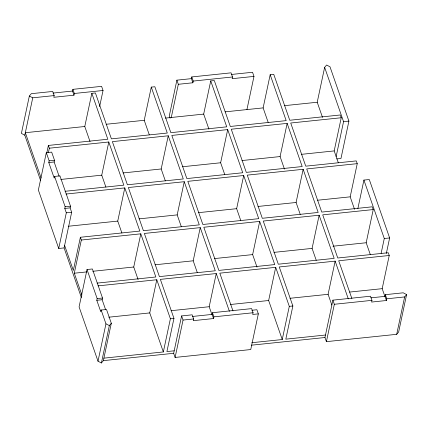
<?xml version="1.0" encoding="UTF-8"?>
<svg xmlns="http://www.w3.org/2000/svg" width="428" height="428" viewBox="0 0 428 428"><rect width="100%" height="100%" fill="white"/><g stroke="black" fill="none" stroke-linecap="round" stroke-linejoin="round"><path stroke-width="0.64" d="M99.606 106.636L103.041 90.485L101.597 86.349L72.899 89.34L74.344 93.481L73.98 95.187L53.805 97.29L54.169 95.583L52.724 91.448L31.303 93.684L29.345 96.032L21.4 133.408L24.797 135.195L40.639 180.653M24.797 135.195L32.742 97.819L54.169 95.583M46.31 152.668L38.365 190.048L58.722 248.475L64.082 247.919L71.663 212.245L70.139 207.88L70.502 206.173L59.941 175.86L54.586 176.422L54.222 178.128L48.792 162.549L49.156 160.842L46.31 152.668L51.665 152.111L54.511 160.281L54.147 161.987L59.144 176.32M46.722 153.251L48.38 145.44L107.829 139.239L91.833 93.32L95.401 92.951L111.403 138.865L167.284 133.033L151.282 87.119L154.85 86.745L170.852 132.664L226.733 126.832L210.731 80.913L214.305 80.544L230.301 126.458L286.182 120.626L270.18 74.713L273.754 74.338L289.756 120.257L340.276 114.982L341.239 117.743L334.188 150.918L338.323 162.795M48.375 152.753L49.343 148.2L48.38 145.44M73.98 95.187L72.535 91.046L72.899 89.34M58.722 248.475L66.308 212.807L64.783 208.436L65.147 206.729L54.586 176.422M90.041 141.598L84.776 126.501L91.833 93.32M66.003 194.044L124.794 187.913L139.833 231.072L80.384 237.273L73.332 270.453L64.612 245.426M81.919 295.101L74.29 273.208L81.341 240.033L80.384 237.273M105.882 187.057L101.741 175.175L108.792 141.994L49.343 148.2M87.028 269.528L79.084 306.908L98.007 361.2L101.404 362.987L103.362 360.638L111.307 323.263L106.502 309.471L101.147 310.033L100.783 311.739L96.792 300.296L97.156 298.589L87.028 269.528L92.384 268.971L102.511 298.027L102.148 299.734L105.507 309.374M121.884 232.976L117.743 221.089L124.794 187.913M149.27 134.767L144.231 120.3L151.282 87.119M98.007 361.2L105.951 323.819L101.147 310.033M101.404 362.987L109.349 325.612L111.307 323.263M138.1 279.516L133.739 267.008L140.796 233.827L81.341 240.033M231.377 74.472L252.541 72.268L253.981 76.403L232.158 78.682L232.516 76.97L231.077 72.835L191.798 76.933L191.439 78.64L176.887 80.159L169.306 115.833L170.13 118.192M171.275 117.475L178.326 84.295L176.887 80.159M165.331 180.857L161.19 168.969L168.241 135.794L112.366 141.625L127.405 184.784L183.28 178.952L168.241 135.794M178.326 84.295L192.878 82.781L193.242 81.074L191.798 76.933M103.892 358.15L163.341 351.944L149.741 312.921L156.792 279.746L98.007 285.877M181.333 226.77L177.192 214.888L184.243 181.707L128.363 187.539L143.401 230.697L199.282 224.866L184.243 181.707M208.939 129.192L203.68 114.094L210.731 80.913M163.341 351.944L170.392 318.764L156.792 279.746M229.403 311.3L216.247 273.54L160.366 279.372L173.966 318.395L166.909 351.57L174.185 350.81M197.335 272.69L193.194 260.802L200.245 227.626L144.364 233.453L159.403 276.611L215.284 270.785L200.245 227.626M258.33 313.874L250.749 349.548L175.1 357.439L173.656 353.303L181.6 315.928L192.177 314.821L193.622 318.962L193.258 320.668L213.551 318.55L213.909 316.843L212.47 312.708L251.632 308.62L253.071 312.756L252.707 314.462L258.33 313.874L256.891 309.738L251.894 310.263M175.1 357.439L183.045 320.064L181.6 315.928M224.78 174.651L220.639 162.768L227.696 129.588L171.815 135.419L186.854 178.578L242.735 172.746L227.696 129.588M246.929 109.584L253.981 76.403M212.042 314.901L209.19 306.721L216.247 273.54M213.551 318.55L212.106 314.414L212.47 312.708M240.782 220.57L236.641 208.682L243.693 175.507L187.817 181.338L202.856 224.491L258.731 218.665L243.693 175.507M268.169 122.36L263.129 107.893L270.18 74.713M257.003 267.109L252.643 254.601L259.694 221.42L203.814 227.252L218.852 270.41L274.733 264.579L259.694 221.42M284.449 169.076L280.094 156.562L287.145 123.387L231.264 129.219L246.303 172.377L302.184 166.546L287.145 123.387M251.825 342.71L282.239 339.538L268.645 300.515L275.696 267.334L219.815 273.166L232.976 310.931M322.482 117.342L317.223 102.244L324.638 67.362L326.596 65.013L329.993 66.8L348.916 121.092L340.972 158.472L336.804 158.906M300.231 214.364L296.09 202.481L303.147 169.301L247.266 175.132L262.305 218.291L318.186 212.459L303.147 169.301M282.239 339.538L289.296 306.357L275.696 267.334M348.306 298.894L335.145 261.134L279.265 266.965L292.864 305.988L285.813 339.163L325.489 335.022M316.233 260.283L312.092 248.395L319.144 215.22L263.263 221.046L278.307 264.204L334.182 258.373L319.144 215.22M336.146 156.541L343.561 121.654L324.638 67.362M331.823 305.014L328.094 294.314L335.145 261.134M354.545 209.34L350.184 196.837L357.241 163.656L356.278 160.901L305.752 166.171L290.714 123.013L341.239 117.743M324.959 337.515L332.904 300.14L370.53 296.213L371.969 300.349L371.611 302.056L386.425 300.51L386.789 298.803L385.35 294.667L403.203 292.805L406.6 294.592L398.655 331.968L396.697 334.316L326.404 341.651L324.959 337.515L251.3 345.203M326.404 341.651L334.348 304.276L332.904 300.14M357.878 208.506L363.918 180.081L369.278 179.525L389.635 237.952L386.35 253.419M370.327 254.633L366.186 242.751L373.237 209.57L372.28 206.815L321.754 212.085L306.716 168.926L357.241 163.656M381.123 253.371L384.28 238.508L363.918 180.081M385.04 296.85L382.188 288.67L389.239 255.489L388.282 252.729L337.756 258.004L322.717 214.845L373.237 209.57M386.425 300.51L384.986 296.374L385.35 294.667M396.697 334.316L404.642 296.941L406.6 294.592M53.013 93.085L72.535 91.046M74.344 93.481L103.041 90.485M193.242 81.074L232.516 76.97M84.776 126.501L25.327 132.707L41.109 177.989M106.133 124.275L144.231 120.3M165.406 118.091L203.68 114.094M225.107 111.858L263.129 107.893M284.652 105.646L317.223 102.244M343.561 121.654L348.916 121.092M49.156 160.842L54.511 160.281M48.792 162.549L54.147 161.987M60.787 179.45L101.741 175.175M123.061 172.949L161.19 168.969M182.51 166.749L220.639 162.768M241.959 160.543L280.094 156.562M301.612 154.321L334.188 150.918M65.045 191.289L123.831 185.153L108.792 141.994M65.147 206.729L70.502 206.173M64.783 208.436L70.139 207.88M66.308 212.807L71.663 212.245M68.202 226.262L117.743 221.089M139.063 218.869L177.192 214.888M198.512 212.663L236.641 208.682M257.961 206.462L296.09 202.481M317.613 200.234L350.184 196.837M384.28 238.508L389.635 237.952M74.29 273.208L86.841 271.903M92.785 271.282L133.739 267.008M155.064 264.782L193.194 260.802M214.514 258.576L252.643 254.601M273.963 252.376L312.092 248.395M332.947 246.218L366.186 242.751M97.044 283.122L155.835 276.986L140.796 233.827M389.239 255.489L338.714 260.759L351.875 298.525M97.156 298.589L102.511 298.027M96.792 300.296L102.148 299.734M108.787 317.196L149.741 312.921M171.061 310.696L209.19 306.721M230.515 304.495L268.645 300.515M289.965 298.289L328.094 294.314M349.612 292.067L382.188 288.67M170.392 318.764L173.966 318.395M192.472 316.463L212.106 314.414M289.296 306.357L292.864 305.988M370.814 297.851L384.986 296.374M183.045 320.064L193.622 318.962M213.909 316.843L253.071 312.756M334.348 304.276L371.969 300.349M386.789 298.803L404.642 296.941M103.362 360.638L173.656 353.303M29.345 96.032L32.742 97.819M105.951 323.819L109.349 325.612M191.439 78.64L192.878 82.781M64.082 247.919L81.374 297.551"/></g></svg>
